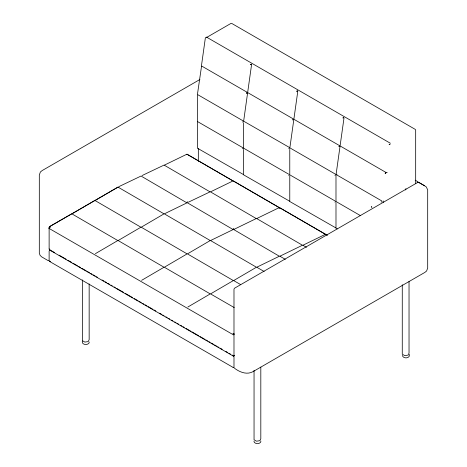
<?xml version="1.0" encoding="UTF-8"?>
<svg xmlns="http://www.w3.org/2000/svg" width="467" height="467" viewBox="0 0 467 467"><rect width="100%" height="100%" fill="white"/><g stroke="black" fill="none" stroke-linecap="round" stroke-linejoin="round"><path stroke-width="0.7" d="M187.249 201.598L187.22 202.363M233.465 228.281L233.43 229.046M247.557 93.254L243.64 121.169L289.663 147.619M251.567 64.662L247.65 92.571L293.317 118.939M293.772 119.937L289.855 147.852L335.516 174.214M297.783 91.345L293.866 119.254L339.532 145.622M339.988 146.62L336.071 174.53L381.732 200.898M343.998 118.023L340.081 145.938L385.748 172.305M405.309 189.9L405.928 188.826L405.566 189.812M49.128 227.219L49.128 249.139L49.467 249.606L49.21 248.876M49.753 227.213L49.876 227.581L50.29 227.213M49.753 249.833L54.721 252.635M49.753 250.084L49.876 250.452L50.29 250.084M49.753 261.263L50.29 261.52L49.876 261.152M89.279 342.042L88.847 343.286C87.271 344.95 84.282 344.95 82.706 343.286L82.274 341.091M260.936 441.146L260.504 442.389C258.928 444.053 255.939 444.053 254.363 442.389L253.931 441.146M197.529 95.064L197.343 121.461L243.021 147.817M197.529 121.747L197.343 148.144L243.406 174.518M418.053 182.276L417.48 182.153L417.947 182.661M201.528 66.279L197.424 94.486L243.091 120.848M72.309 213.629L94.859 200.436L140.514 226.974M95.414 200.29L117.964 187.092L163.625 213.629M95.414 253.657L117.964 240.458L163.625 266.996M118.525 240.312L141.075 227.12L186.73 253.657M141.629 226.974L164.18 213.775L209.841 240.312M141.629 280.334L164.18 267.142L209.841 293.679M164.734 266.996L187.29 253.797L232.945 280.334M187.845 253.657L210.395 240.458L256.056 266.996M187.845 307.017L210.395 293.825L234.224 307.578M210.95 293.679L233.506 280.48L240.4 284.461M234.06 280.334L256.611 267.142L264.135 271.485M424.55 185.65L418.163 182.183L234.434 288.267L233.985 289.155L233.985 367.296M164.577 165.038L186.993 154.157L232.613 180.741M164.752 213.653L187.255 202.725L232.794 229.35M210.792 191.721L233.208 180.84L278.828 207.424M210.967 240.336L233.471 229.408L279.003 256.033M233.99 229.367L256.494 218.445L302.114 245.029M257.008 218.404L279.424 207.523L325.044 234.107M257.183 267.019L279.686 256.085L285.331 259.348M280.206 256.05L302.704 245.128L306.469 247.3M303.223 245.087L325.639 234.206L327.519 235.292M336.176 175.107L336.976 174.255M49.578 250.026L233.08 355.965L233.914 355.977L233.506 355.866C233.121 357.086 234.568 355.422 232.245 355.124M206.356 37.021L205.352 37.979L201.435 65.894L247.101 92.256M118.793 186.683L141.04 176.041L186.578 202.666M49.467 227.692L48.644 228.17L233.506 334.903L234.323 334.419M206.408 37.582L230.926 23.438L231.755 23.438L415.262 129.388L415.677 130.1L415.677 183.56M199.923 79.489L42.147 170.578L40.39 171.996L39.31 175.026L39.31 253.167L40.086 255.344L41.633 256.844L48.229 260.679L49.053 260.679M49.712 226.501L71.749 213.775L117.41 240.312M49.467 226.74L117.964 187.197M242.501 122.068L243.406 121.548M242.501 148.751L243.406 148.232M288.717 148.751L289.622 148.232M288.717 175.434L289.622 174.915M334.932 175.434L335.837 174.909M334.932 202.118L335.837 201.592M381.148 202.118L382.053 201.592M142.108 175.539L164.063 165.079L209.683 191.663M188.324 202.217L210.278 191.762L255.898 218.346M233.091 355.977L233.506 355.866M233.086 367.406L233.914 367.406L233.086 367.406L49.578 261.456M418.163 182.183L418.56 182.188M386.104 172.387L387.201 172.341M289.622 201.201L243.558 174.821L243.558 149.364M335.837 227.884L289.773 201.505L289.773 176.047M207.179 37.494L390.389 143.27M415.186 180.198L417.708 181.651M418.706 182.276L426.248 186.858L427.69 189.824L427.69 267.97L426.61 270.994L424.853 272.413L252.892 371.697C246.774 375.1 239.513 372.094 234.434 368.183M288.717 174.214L243.558 148.138L243.558 122.681M334.932 200.892L289.773 174.821L289.773 149.364M360.448 215.626L335.989 201.505L335.989 176.047M337.244 228.912L335.989 228.188L335.989 202.725M187.857 154.775L326.847 235.018M278.437 207.57L280.334 208.667M59.14 255.186L66.092 259.197M67.989 260.294L71.778 262.483M73.039 263.213L77.464 265.764M78.725 266.494L80.622 267.585M81.888 268.315L86.307 270.872M87.574 271.601L89.466 272.693M90.732 273.423L91.993 274.152M93.26 274.882L95.151 275.979M96.418 276.703L97.679 277.433M102.104 279.99L103.995 281.081M105.262 281.811L106.523 282.541M107.789 283.271L109.681 284.368M110.948 285.098L112.208 285.827M114.106 286.919L115.367 287.649M116.633 288.378L123.58 292.389M125.477 293.486L132.424 297.497M134.321 298.588L138.109 300.777M139.376 301.507L141.273 302.604M142.534 303.334L143.801 304.064M145.062 304.793L146.959 305.885M148.22 306.615L152.645 309.166M153.906 309.895L155.803 310.993M159.591 313.182L161.489 314.273M162.75 315.003L164.016 315.733M165.908 316.83L167.174 317.56M168.435 318.29L169.702 319.014M171.593 320.111L172.86 320.841M174.757 321.932L176.018 322.662M177.279 323.392L178.546 324.121M180.443 325.219L181.704 325.948M182.965 326.678L184.232 327.408M186.129 328.499L190.548 331.05M191.814 331.78L198.761 335.796M200.022 336.526L204.447 339.077M205.713 339.807L207.605 340.898M208.872 341.628L210.132 342.358M211.399 343.087L213.291 344.185M214.557 344.915L216.449 346.006M217.715 346.736L218.976 347.466M220.243 348.195L222.134 349.293M225.929 351.476L227.82 352.573M229.087 353.303L230.348 354.033M402.478 355.387L402.91 356.625C404.486 358.288 407.475 358.288 409.051 356.625L409.483 354.43M409.034 281.548L409.034 353.145L408.123 355.101L404.743 355.62L402.268 354.196L402.268 284.765M383.191 200.938L383.191 202.38M260.814 367.12L260.814 438.717L259.909 440.673L256.529 441.192L254.048 439.768L254.048 370.337M198.329 148.29L198.329 161.208M89.156 283.924L89.156 339.614L88.251 341.57L84.871 342.089L82.396 340.659L82.396 279.908M49.123 251.042L49.123 260.568M118.402 187.547A1.167 0.73 64.5 0 1 118.822 187.652L118.752 187.687A1.167 0.671 60 0 0 118.338 187.576M371.335 206.811L371.843 207.155L371.335 206.811M250.896 64.399L250.458 64.609L251.415 64.172L250.896 64.399M246.885 92.991L246.442 93.202L247.405 92.764L246.885 92.991M297.111 91.083L296.673 91.293L297.631 90.855L297.111 91.083M293.101 119.675L292.657 119.885L293.615 119.447L293.101 119.675M343.327 117.76L342.889 117.976L343.846 117.538L343.327 117.76M339.316 146.358L338.873 146.568L339.83 146.13L339.316 146.358M389.542 144.443L389.104 144.653L390.062 144.215L389.542 144.443M385.532 173.035L385.088 173.251L386.046 172.813L385.532 173.035M234.323 355.381L232.677 355.381L234.323 355.381M233.949 333.619L233.056 333.619L233.949 333.619M187.033 154.554L186.584 154.577L187.477 154.624L187.033 154.554"/></g></svg>
